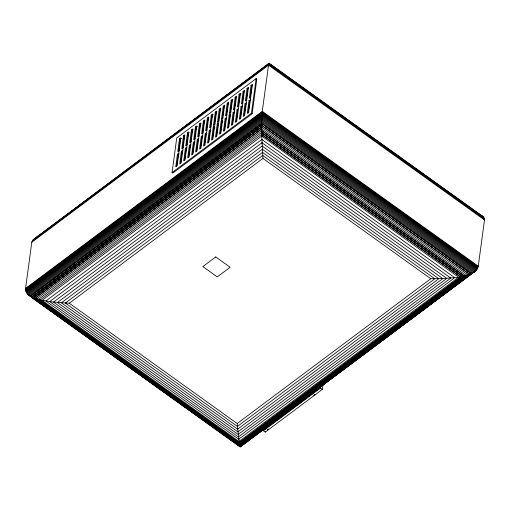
<?xml version="1.0" encoding="UTF-8"?>
<svg xmlns="http://www.w3.org/2000/svg" width="510" height="510" viewBox="0 0 510 510"><rect width="100%" height="100%" fill="white"/><g stroke="black" fill="none" stroke-linecap="round" stroke-linejoin="round"><path stroke-width="0.76" d="M261.273 125.262L31.486 297.139L32.997 297.834L261.273 127.086L261.84 123.305L30.351 296.304C27.699 294.64 25.105 291.809 25.551 288.437L31.799 242.25L33.201 239.694L269.395 63.367M32.997 297.834L261.541 126.996L261.362 123.299L471.361 273.755C474.415 272.181 477.666 269.79 478.252 266.175L484.5 219.982L483.792 217.375L481.096 215.112M261.56 123.369L262.28 111.371L268.528 65.178L269.235 63.163M172.061 172.603L176.747 137.936L256.128 78.559L256.849 79.076L252.157 113.749L172.782 173.119L172.061 172.603L251.436 113.233L256.128 78.559M178.844 153.147L177.454 154.186L175.74 166.859L177.129 165.82L180.916 137.808L179.526 138.847L177.811 151.521L179.208 150.482M176.562 166.63L178.245 154.148M178.634 151.291L180.247 139.364L181.515 138.414M182.822 150.176L181.426 151.215L179.711 163.888L181.107 162.849L184.894 134.838L183.498 135.877L181.79 148.55L183.179 147.511M180.534 163.659L182.147 151.731L181.426 151.215M182.605 148.321L184.218 136.393L183.498 135.877M186.794 147.199L185.398 148.244L183.689 160.918L185.079 159.872L188.866 131.861L187.476 132.906L185.761 145.579L187.151 144.54M184.505 160.688L186.118 148.761L187.049 148.066M186.583 145.35L188.196 133.422L187.476 132.906M190.766 144.228L189.376 145.273L187.661 157.947L189.051 156.901L192.844 128.89L191.448 129.935L189.733 142.609L191.129 141.563M188.483 157.718L190.096 145.784L191.02 145.095M190.555 142.379L192.168 130.445L191.448 129.935M194.744 141.257L193.347 142.296L191.632 154.97L193.029 153.931L196.815 125.919L195.419 126.958L193.711 139.632L195.101 138.593M192.455 154.74L194.068 142.813L194.998 142.118M194.527 139.402L196.14 127.474L195.419 126.958M198.715 138.286L197.325 139.326L195.61 151.999L197 150.96L200.787 122.948L199.397 123.987L197.682 136.661L199.072 135.622M196.426 151.77L198.039 139.842L197.325 139.326M198.505 136.431L200.118 124.504L199.397 123.987M202.687 135.309L201.297 136.355L199.582 149.028L200.978 147.983L204.765 119.971L203.369 121.017L201.654 133.69L203.05 132.645M200.404 148.799L202.017 136.871L202.942 136.176M202.476 133.461L204.089 121.533L203.369 121.017M206.665 132.339L205.269 133.378L203.554 146.058L204.95 145.012L208.737 117L207.347 118.039L205.632 130.719L207.022 129.674M204.376 145.828L205.989 133.894L206.92 133.199M206.448 130.49L208.061 118.556L207.347 118.039M210.636 129.368L209.247 130.407L207.532 143.081L208.922 142.041L212.708 114.03L211.319 115.069L209.604 127.742L211 126.703M208.354 142.851L209.967 130.923L210.891 130.228M210.426 127.513L212.039 115.585L211.319 115.069M215.29 112.098L211.503 140.11L212.899 139.071L216.686 111.059L215.29 112.098L216.01 112.614L214.398 124.542M212.326 139.88L213.939 127.953L214.869 127.258M219.268 109.127L215.481 137.139L216.871 136.093L220.658 108.082L219.268 109.127L219.988 109.644L218.376 121.571M216.297 136.909L217.91 124.982L217.19 124.465L218.586 123.42M223.24 106.15L219.453 134.168L220.843 133.123L224.629 105.111L223.24 106.15L223.96 106.666L222.347 118.6M220.275 133.939L221.888 122.005L222.813 121.31M226.529 117.478L225.139 118.518L223.425 131.191L224.821 130.152L228.607 102.14L227.211 103.179L225.503 115.853L226.893 114.814M224.247 130.962L225.86 119.034L226.791 118.339M226.319 115.623L227.932 103.696L228.862 103.001M231.189 100.209L227.403 128.22L228.792 127.181L232.579 99.163L231.189 100.209L231.91 100.725L230.297 112.653M228.219 127.991L229.831 116.063L230.762 115.368M234.479 111.531L233.089 112.576L231.374 125.25L232.764 124.204L236.557 96.192L235.161 97.238L233.446 109.911L234.842 108.866M232.197 125.02L233.88 112.538M234.198 110.205L235.881 97.754L235.161 97.238M238.457 108.56L237.061 109.599L235.346 122.272L236.742 121.233L240.529 93.222L239.133 94.261L237.424 106.934L238.814 105.895M236.168 122.043L237.781 110.115L237.061 109.599M238.24 106.705L239.853 94.777L239.133 94.261M242.428 105.589L241.032 106.628L239.324 119.302L240.714 118.263L244.5 90.251L243.111 91.29L241.396 103.963L242.785 102.924M240.14 119.072L241.753 107.145L242.683 106.45M242.218 103.734L243.831 91.806L244.755 91.111M246.4 102.612L245.01 103.657L243.295 116.331L244.685 115.292L248.478 87.274L247.082 88.319L245.367 100.993L246.763 99.954M244.118 116.102L245.731 104.174L246.655 103.479M246.19 100.763L247.803 88.836L247.082 88.319M250.378 99.641L248.982 100.687L247.267 113.36L248.663 112.315L252.45 84.303L251.06 85.348L249.345 98.022L250.735 96.977M248.089 113.131L249.702 101.203L250.633 100.508M250.066 98.538L251.774 85.865L252.705 85.17M265.684 428.999L265.895 427.425M323.008 384.706L322.326 389.411L265.219 432.129L263.434 430.765L263.574 430.032L320.682 387.319L320.541 388.046L263.434 430.765M265.219 432.129L265.366 431.358M241 445.925L240.408 446.843L239.764 445.88L239.942 446.269L468.276 275.457L469.965 274.845L469.551 274.004L471.144 273.334L471.361 273.755L240.159 446.69L239.458 444.726M459.969 276.439L261.655 134.296L39.99 300.154L38.148 299.689L53.505 302.111L69.322 303.214L237.188 423.529L239.407 443.949L38.167 299.899L38.53 299.083L36.758 298.56L36.357 299.376L239.254 444.809L239.426 445.561L239.649 444.586M239.126 443.942L238.967 442.967L40.009 300.365L40.182 299.956L239.139 442.565L460.613 276.904L462.57 276.535L460.708 277.108L261.471 134.493L261.783 130.49L36.337 299.109L34.642 298.528L261.802 128.711L261.789 126.882L261.273 127.086M238.967 442.967L239.139 442.565M239.254 444.809L239.655 443.993L231.259 437.969M35.311 298.12L34.661 298.79L36.357 299.376M31.486 297.139L33.271 297.738L239.808 445.785L240.178 446.715L240.242 445.887L239.745 446.709L239.566 446.193L239.859 444.739M239.745 446.709L31.518 297.457L32.015 296.641L30.613 295.896L30.351 296.304L261.84 123.305M31.518 297.457L33.029 298.152L261.789 126.882M261.611 128.851L261.343 130.809L261.636 130.605M38.339 299.491L36.777 298.796L36.337 299.109M47.953 285.084L31.76 297.049L261.541 125.173L469.939 274.52L468.256 275.139L261.388 126.869L261.713 130.815L261.783 130.49M33.201 239.694L269.082 63.157L483.104 216.559M32.506 240.51L268.789 63.776L484.264 218.223M32.034 241.37L268.655 64.381L484.5 219.096M31.799 242.25L268.528 65.178L484.5 219.982M187.858 133.671L189.127 132.727M191.658 130.828L193.099 129.757M195.464 127.984L197.37 126.556M199.901 124.663L201.169 123.713M203.707 121.814L204.975 120.87M207.513 118.97L208.992 117.861M211.95 115.649L213.218 114.699M215.755 112.806L217.024 111.856M219.561 109.956L220.83 109.012M223.367 107.113L224.636 106.163M231.61 100.948L232.879 99.998M235.416 98.098L236.812 97.059M239.222 95.255L241.122 93.834M247.465 89.091L248.733 88.141M213.575 124.771L214.971 123.732M217.553 121.801L218.943 120.755M221.525 118.83L222.921 117.784M229.474 112.882L230.864 111.843M214.608 126.397L213.218 127.436L213.939 127.953M222.558 120.449L221.168 121.488L221.888 122.005M230.507 114.501L229.111 115.547L229.831 116.063M179.099 154.007L178.175 154.702L177.454 154.186M234.734 112.398L233.809 113.093L233.089 112.576M25.551 288.437L262.28 111.371L478.252 266.175M25.5 289.138L262.191 112.098L478.119 266.87M25.532 289.839L262.102 112.888L477.895 267.565M25.647 290.541L262.019 113.736L477.589 268.254M25.851 291.235L261.942 114.642L477.207 268.936L475.288 270.364M26.501 292.593L261.808 116.592L476.187 270.249L240.178 446.715M26.953 293.256L261.751 117.632L475.562 270.887L240.286 446.805M29.529 295.736L261.579 122.164L472.336 273.226M49.228 284.134L58.14 277.465M59.415 276.516L68.327 269.847M69.596 268.897L76.602 263.657M79.783 261.279L86.145 256.517M87.42 255.567L96.333 248.899M97.601 247.949L114.788 235.091M116.063 234.141L124.975 227.473M126.244 226.523L135.156 219.855M136.431 218.905L163.168 198.906M164.437 197.956L173.349 191.288M174.624 190.338L191.811 177.486M193.08 176.53L201.992 169.868M203.267 168.912L229.997 148.92M231.272 147.964L240.184 141.302M241.459 140.346L250.365 133.684M251.64 132.727L258.64 127.494M259.915 126.544L261.828 125.116M34.642 298.528L261.802 128.711M38.148 299.689L261.821 132.32M69.322 303.214L262.924 158.4L261.655 134.296M237.188 423.529L430.784 278.721L442.808 278.607L460.708 277.108M239.247 442.973L460.721 277.312L462.678 276.943L462.442 276.114L464.342 275.68L464.629 276.516L239.617 444.816L239.337 443.987L464.342 275.68M242.492 441.15L247.592 437.331M252.061 433.991L257.161 430.179M262.267 426.36L265.455 423.976M272.474 418.723L275.661 416.339M282.043 411.57L285.868 408.701M292.249 403.933L296.074 401.07M301.818 396.774L306.28 393.433M312.024 389.143L316.487 385.802M321.593 381.984L324.143 380.077M331.8 374.346L334.35 372.44M341.368 367.194L344.556 364.803M351.575 359.556L354.762 357.172M361.144 352.397L366.881 348.107M371.35 344.766L377.094 340.47M380.919 337.607L384.744 334.745M391.125 329.976L394.95 327.108M400.694 322.817L405.157 319.477M410.901 315.18L415.369 311.839M420.469 308.027L425.576 304.209M430.676 300.39L435.782 296.571M440.882 292.753L445.989 288.94M450.451 285.6L453.645 283.209M460.657 277.963L461.933 277.006M468.276 275.457L467.906 274.616L466.14 275.177L466.465 276.018L239.789 445.568L239.464 444.401L464.476 276.095L466.446 275.751L464.61 276.248L261.464 130.483L261.751 134.5M244.092 441.813L239.636 445.147L239.789 445.568M251.098 436.579L254.28 434.195M260.648 429.433L261.923 428.476M270.835 421.815L272.11 420.858M279.748 415.146L282.298 413.24M289.298 408L292.485 405.616M298.854 400.854L302.672 397.998M308.403 393.714L312.859 390.38M317.953 386.567L323.047 382.755M327.503 379.421L330.69 377.043M337.69 371.803L340.878 369.418M347.884 364.185L349.152 363.228M356.796 357.516L359.34 355.61M366.346 350.37L369.527 347.992M375.895 343.224L379.72 340.368M385.445 336.084L387.358 334.656M395.001 328.937L397.545 327.031M404.551 321.797L407.732 319.413M414.738 314.173L417.919 311.795M424.288 307.033L428.113 304.17M433.838 299.886L438.3 296.552M443.394 292.74L448.488 288.934M452.944 285.6L454.219 284.644M463.131 277.976L464.406 277.026M239.63 445.364L244.099 442.023M245.374 441.067L254.299 434.392M255.574 433.436L263.861 427.24M265.136 426.283L274.068 419.609M275.343 418.653L284.268 411.978M285.543 411.022L294.468 404.347M295.743 403.391L304.674 396.716M305.949 395.76L324.436 381.926M325.712 380.976L332.724 375.73M333.999 374.773L342.93 368.099M344.205 367.143L353.13 360.468M354.405 359.512L363.33 352.837M364.605 351.881L373.537 345.206M374.812 344.25L391.387 331.851M394.574 329.466L401.593 324.22M402.868 323.263L411.793 316.589M413.068 315.633L421.993 308.958M423.268 308.002L432.2 301.327M433.474 300.371L442.399 293.696M443.674 292.74L450.049 287.971M453.237 285.587L460.256 280.341M463.443 277.956L467.906 274.616M239.808 445.785L468.078 275.037L469.939 274.52M469.232 274.762L471.144 273.334M247.369 441.163L251.194 438.3M256.932 434.01L258.838 432.582M266.488 426.864L269.031 424.957M276.044 419.717L279.225 417.333M286.237 412.093L289.425 409.708M295.794 404.94L299.619 402.084M305.35 397.794L309.812 394.459M314.906 390.647L320.006 386.835M325.099 383.023L327.649 381.117M334.656 375.87L337.843 373.492M344.212 368.724L348.037 365.861M353.774 361.577L358.23 358.237M363.968 353.953L368.424 350.612M373.524 346.8L378.618 342.988M383.08 339.654L386.268 337.269M393.274 332.029L394.549 331.073M403.467 324.405L404.742 323.448M412.386 317.73L414.936 315.824M421.942 310.584L425.13 308.199M431.498 303.437L435.323 300.575M441.692 295.813L445.517 292.95M451.885 288.188L453.161 287.232M460.81 281.514L463.354 279.608M470.367 274.367L473.548 271.983M474.823 271.027L476.735 269.599L261.872 115.591L26.137 291.918L27.432 292.848M267.265 429.936L268.534 428.986M313.593 395.288L314.861 394.338M35.209 238.208L36.497 237.577M261.349 125.103L469.576 274.348L471.361 273.755M464.629 276.516L466.465 276.018M261.496 132.307L462.462 276.35L464.361 275.916L464.61 276.248M38.167 299.899L40.009 300.365M34.871 298.382L36.567 298.968L239.464 444.401M35.101 297.967L33.494 297.33L35.649 298.873M33.52 297.623L35.12 298.267M30.638 296.246L32.041 296.986M261.541 125.173L261.541 126.996M468.256 275.139L466.312 275.598M268.936 63.367L483.792 217.375M251.06 85.348L251.774 85.865M243.111 91.29L243.831 91.806M248.982 100.687L249.702 101.203M245.01 103.657L245.731 104.174M474.09 272.104L261.649 119.831L28.088 294.531L31.964 297.311M251.436 113.233L252.157 113.749M473.248 272.678L261.611 120.985L28.77 295.143L240.408 446.843L474.867 271.505L261.694 118.715L27.483 293.9L29.421 295.29M241.032 106.628L241.753 107.145M261.362 123.299L471.17 273.679M227.211 103.179L227.932 103.696M261.401 128.705L466.446 275.751M261.464 130.483L463.545 275.33M261.611 132.485L462.462 276.35M261.7 132.689L462.666 276.739M225.139 118.518L225.86 119.034M262.924 158.4L430.784 278.721M209.247 130.407L209.967 130.923M205.269 133.378L205.989 133.894M201.297 136.355L202.017 136.871M193.347 142.296L194.068 142.813M189.376 145.273L190.096 145.784M179.526 138.847L180.247 139.364M185.398 148.244L186.118 148.761M38.983 299.956L40.277 300.881M44.153 303.66L47.385 305.974M51.261 308.754L53.843 310.609M58.369 313.854L60.951 315.703M64.183 318.017L68.059 320.796M73.23 324.507L75.168 325.896M80.338 329.6L82.276 330.99M87.446 334.694L89.384 336.084M94.554 339.787L95.848 340.712M100.374 343.957L102.956 345.812M107.476 349.05L110.708 351.364M114.584 354.144L117.172 355.999M121.692 359.244L124.281 361.093M128.8 364.338L131.389 366.186M135.909 369.431L138.497 371.286M143.017 374.525L145.605 376.38M148.837 378.694L152.713 381.474M157.883 385.178L159.821 386.567M164.991 390.271L166.929 391.661M172.099 395.371L174.037 396.755M177.27 399.075L180.495 401.389M185.022 404.634L187.603 406.483M192.13 409.728L194.712 411.576M199.238 414.821L201.82 416.676M206.346 419.915L208.928 421.77M213.454 425.008L216.036 426.864M220.562 430.102L223.144 431.957M227.67 435.202L230.252 437.051M233.484 439.371L237.36 442.144M36.758 298.56L41.45 301.92M42.572 302.73L48.552 307.014M49.68 307.823L69.213 321.823M69.711 322.18L76.315 326.91M76.819 327.273L96.97 341.719M98.143 342.561L126.027 362.546M127.226 363.4L153.14 381.977M154.364 382.857L160.242 387.071M161.472 387.951L167.344 392.158M168.581 393.044L174.445 397.252M175.689 398.138L181.554 402.345M182.797 403.231L188.005 406.967M188.611 407.401L201.565 416.689M202.827 417.594L208.666 421.776M209.935 422.688L215.768 426.87M217.043 427.782L222.87 431.957M224.151 432.875L229.972 437.051M40.041 302.086L42.623 303.934M47.143 307.179L48.437 308.104M52.957 311.342L55.545 313.197M62.003 317.826L63.297 318.75M69.105 322.919L70.399 323.844M76.213 328.013L77.507 328.937M81.383 331.717L84.609 334.031M89.129 337.276L91.067 338.659M96.237 342.363L98.175 343.753M103.345 347.457L105.283 348.846M110.447 352.55L112.385 353.94M117.555 357.644L118.843 358.568M124.657 362.737L125.951 363.662M130.471 366.907L133.053 368.755M137.579 371.994L140.161 373.849M158.891 387.275L161.479 389.13M165.999 392.368L168.581 394.217M173.107 397.462L175.689 399.311M187.96 408.108L189.255 409.033M195.062 413.202L196.356 414.126M202.17 418.296L203.465 419.22M207.984 422.465L210.566 424.314M215.092 427.558L217.674 429.407M222.194 432.646L224.776 434.501M229.302 437.739L231.24 439.129M236.404 442.833L237.698 443.757M30.613 295.896L32.155 297.005M34.584 298.994L36.522 300.384M63.011 319.368L64.305 320.293M140.524 374.926L141.818 375.857M147.632 380.02L148.92 380.951M230.96 439.747L232.898 441.137M238.068 444.841L240.006 446.231M32.404 297.508L34.992 299.364M40.169 303.074L42.107 304.464M47.277 308.174L49.221 309.564M54.391 313.267L56.336 314.664M61.506 318.367L63.444 319.757M68.62 323.467L69.915 324.392M75.735 328.567L77.029 329.492M82.843 333.667L84.137 334.592M88.663 337.837L91.252 339.692M95.778 342.937L98.366 344.786M104.83 349.426L106.125 350.351M111.945 354.52L113.239 355.451M119.059 359.62L120.354 360.544M124.23 363.33L126.818 365.185M131.994 368.889L133.932 370.279M139.102 373.989L141.047 375.379M146.217 379.089L148.161 380.479M153.332 384.189L155.269 385.579M160.446 389.283L161.74 390.214M167.56 394.383L168.855 395.307M174.669 399.483L175.963 400.407M181.783 404.583L183.077 405.507M203.77 420.342L205.065 421.266M210.885 425.436L212.179 426.366M217.999 430.536L219.294 431.466M223.82 434.711L226.402 436.56M230.928 439.805L233.516 441.66M238.042 444.905L239.987 446.295M33.029 298.152L240.529 446.805M320.541 388.046L322.326 389.411M460.613 276.904L460.721 277.312M261.553 128.826L261.579 130.662M295.66 405.252A33.501 13.725 -54.4 0 1 292.753 407.388M261.719 136.081L42.088 300.365L238.986 441.488L458.611 277.21L261.719 136.081M261.847 139.453L45.836 301.027L238.699 439.269L454.71 277.695L261.847 139.453M261.993 142.774L49.642 301.614L238.419 436.923L450.77 278.09L261.993 142.774M262.153 146.045L53.505 302.111L238.151 434.456L446.798 278.39L262.153 146.045M262.325 149.245L57.413 302.519L237.896 431.881L442.808 278.607L262.325 149.245M262.516 152.375L61.359 302.838L237.647 429.197L438.804 278.734L262.516 152.375M262.714 155.429L65.331 303.074L237.411 426.411L434.794 278.772L262.714 155.429M215.775 256.944L202.865 266.596L217.266 276.917L230.169 267.259L215.775 256.944"/></g></svg>
